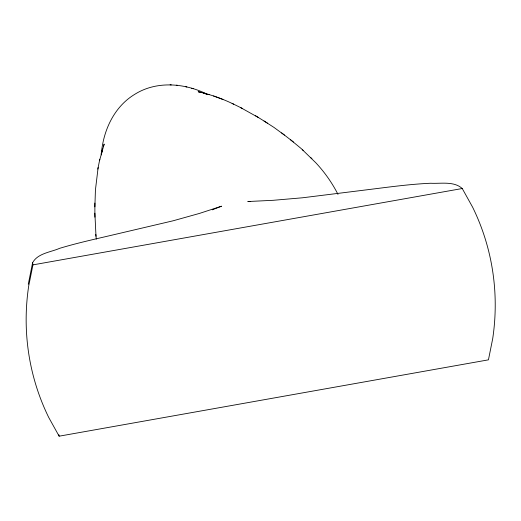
<?xml version="1.0" encoding="UTF-8"?>
<svg xmlns="http://www.w3.org/2000/svg" width="521" height="521" viewBox="0 0 521 521"><rect width="100%" height="100%" fill="white"/><g stroke="black" fill="none" stroke-linecap="round" stroke-linejoin="round"><path stroke-width="0.78" d="M98.137 167.534L95.428 189.97L94.887 206.85M94.881 213.187L95.994 236.228M101.256 154.913C102.943 131.312 113.676 107.176 134.464 94.503C156.45 80.501 184.909 83.054 207.443 94.347M101.4 153.376L101.569 151.767M99.518 160.696L104.174 144.096L103.451 146.284M28.277 284.264L32.589 262.786C37.538 253.297 50.713 252.236 59.648 248.328C75.538 243.515 91.748 239.862 107.912 236.098L172.979 220.826L199.445 213.428L221.536 206.205L212.242 209.839M32.589 262.786L32.94 264.876L28.668 286.14A236.612 227.898 -29.5 0 0 48.766 417.529L59.14 436.188L488.444 359.842L492.716 338.578A236.612 227.898 -29.5 0 0 472.619 207.182L462.244 188.524C453.915 180.95 440.981 183.815 430.685 183.249C410.828 184.134 391.108 186.765 371.401 189.24L302.519 197.785L273.291 200.298L247.814 201.536L250.679 201.445M97.837 169.084L99.791 159.27M101.595 153.454L102.481 149.058L101.921 151.481M101.12 153.903L101.51 152.66M32.94 264.876L462.244 188.524M176.287 85.21L177.635 85.301M170.106 84.812L171.272 84.897M233.708 104.193C222.402 98.71 210.477 94.444 198.188 91.761L201.66 92.595M208.172 94.314L209.481 94.666M191.676 88.257L193.284 88.7M185.398 86.597L186.857 87M205.645 93.741L203.249 92.966L207.449 94.529M222.916 99.459L213.525 95.962M240.441 107.508L258.585 117.622M232.145 103.432L242.109 108.322M264.03 121.015L273.987 127.43L284.446 135.082M255.362 115.629L267.423 123.119M290.464 139.726L301.203 148.57L315.752 162.715C324.596 172.171 332.111 182.825 337.979 194.366M281.62 132.901L293.401 141.992M310.816 157.655L311.923 158.716M302.33 149.618L303.404 150.647M58.906 434.761L59.14 436.188M95.812 234.424L96.294 239.152M94.874 203.079L94.894 217.159"/></g></svg>
